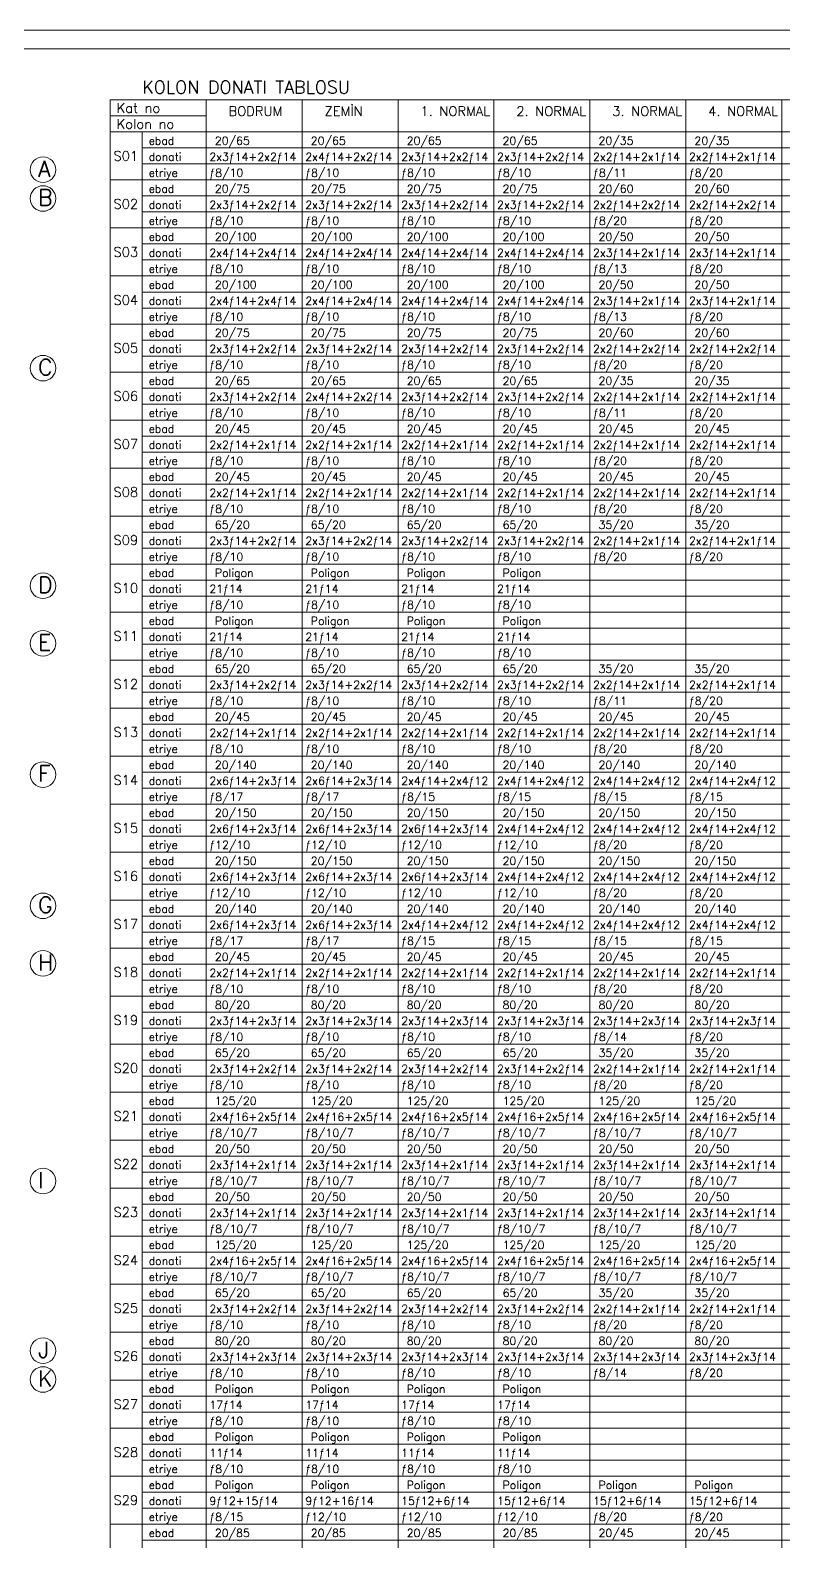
# Model space of a CAD drawing. Header units: inches. Extents: x -0.73 to 0.27, y 1.31 to 2.52.
# Drawn here: x -0.213 to 0.0227, y 2.0286 to 2.5009 of the extents above; entities that cross this region are included whole.
import ezdxf

# ---------------------------------------------------------------- set-up
doc = ezdxf.new("R2010")
doc.units = ezdxf.units.IN
doc.header["$MEASUREMENT"] = 0
for name, color, linetype, lineweight in [('PENC2', 1, 'Continuous', 0), ('PENC3', 5, 'Continuous', 0), ('PENC4', 84, 'Continuous', 0)]:
    doc.layers.add(name, color=color, linetype=linetype, lineweight=lineweight)
doc.styles.add('RomanSTA', font='RomanSTA')

msp = doc.modelspace()

# ---------------------------------------------------------------- linework, layer by layer
at = {"layer": 'PENC2', "linetype": 'Continuous'}
for p, q in [((-0.17799, 2.4641), (0.26201, 2.4641)), ((-0.17799, 2.4591), (0.26201, 2.4591)), ((-0.17799, 2.4491), (0.26201, 2.4491)), ((-0.17799, 2.4441), (0.26201, 2.4441)), ((-0.17799, 2.4341), (0.26201, 2.4341)), ((-0.17799, 2.4291), (0.26201, 2.4291)), ((-0.17799, 2.4191), (0.26201, 2.4191)), ((-0.17799, 2.4141), (0.26201, 2.4141)), ((-0.17799, 2.4041), (0.26201, 2.4041)), ((-0.17799, 2.3991), (0.26201, 2.3991)), ((-0.17799, 2.3891), (0.26201, 2.3891)), ((-0.17799, 2.3841), (0.26201, 2.3841)), ((-0.17799, 2.3741), (0.26201, 2.3741)), ((-0.17799, 2.3691), (0.26201, 2.3691)), ((-0.17799, 2.3591), (0.26201, 2.3591)), ((-0.17799, 2.3541), (0.26201, 2.3541)), ((-0.17799, 2.3441), (0.26201, 2.3441)), ((-0.17799, 2.3391), (0.26201, 2.3391)), ((-0.17799, 2.3291), (0.26201, 2.3291)), ((-0.17799, 2.3241), (0.26201, 2.3241)), ((-0.17799, 2.3141), (0.26201, 2.3141)), ((-0.17799, 2.3091), (0.26201, 2.3091)), ((-0.17799, 2.2991), (0.26201, 2.2991)), ((-0.17799, 2.2941), (0.26201, 2.2941)), ((-0.17799, 2.2841), (0.26201, 2.2841)), ((-0.17799, 2.2791), (0.26201, 2.2791)), ((-0.17799, 2.2691), (0.26201, 2.2691)), ((-0.17799, 2.2641), (0.26201, 2.2641)), ((-0.17799, 2.2541), (0.26201, 2.2541)), ((-0.17799, 2.2491), (0.26201, 2.2491)), ((-0.17799, 2.2391), (0.26201, 2.2391)), ((-0.17799, 2.2341), (0.26201, 2.2341)), ((-0.17799, 2.2241), (0.26201, 2.2241)), ((-0.17799, 2.2191), (0.26201, 2.2191)), ((-0.17799, 2.2091), (0.26201, 2.2091)), ((-0.17799, 2.2041), (0.26201, 2.2041)), ((-0.17799, 2.1941), (0.26201, 2.1941)), ((-0.17799, 2.1891), (0.26201, 2.1891)), ((-0.17799, 2.1791), (0.26201, 2.1791)), ((-0.17799, 2.1741), (0.26201, 2.1741)), ((-0.17799, 2.1641), (0.26201, 2.1641)), ((-0.17799, 2.1591), (0.26201, 2.1591)), ((-0.17799, 2.1491), (0.26201, 2.1491)), ((-0.17799, 2.1441), (0.26201, 2.1441)), ((-0.17799, 2.1341), (0.26201, 2.1341)), ((-0.17799, 2.1291), (0.26201, 2.1291)), ((-0.17799, 2.1191), (0.26201, 2.1191)), ((-0.17799, 2.1141), (0.26201, 2.1141)), ((-0.17799, 2.1041), (0.26201, 2.1041)), ((-0.17799, 2.0991), (0.26201, 2.0991)), ((-0.17799, 2.0891), (0.26201, 2.0891)), ((-0.17799, 2.0841), (0.26201, 2.0841)), ((-0.17799, 2.0741), (0.26201, 2.0741)), ((-0.17799, 2.0691), (0.26201, 2.0691)), ((-0.17799, 2.0591), (0.26201, 2.0591)), ((-0.17799, 2.0541), (0.26201, 2.0541)), ((-0.17799, 2.0441), (0.26201, 2.0441)), ((-0.17799, 2.0391), (0.26201, 2.0391)), ((-0.17799, 2.0291), (0.26201, 2.0291))]:
    msp.add_line(p, q, dxfattribs=at)
at = {"layer": 'PENC3'}
for points in [[(0.27324, 1.31205), (0.27324, 2.50089), (-0.68718, 2.50089), (-0.68718, 1.31205)], [(0.26746, 1.31783), (0.26746, 2.49511), (-0.6814, 2.49511), (-0.6814, 1.31783)]]:
    msp.add_lwpolyline(points, close=True, dxfattribs=at)
for centre in [(-0.20903, 2.45731), (-0.20903, 2.44831), (-0.20903, 2.39531), (-0.20903, 2.32731), (-0.20903, 2.30931), (-0.20903, 2.26831), (-0.20903, 2.22731), (-0.20903, 2.20931), (-0.20903, 2.14131), (-0.20903, 2.08831), (-0.20903, 2.07931)]:
    msp.add_circle(centre, 0.004, dxfattribs=at)
at = {"layer": 'PENC4', "linetype": 'Continuous'}
for p, q in [((-0.18799, 2.4791), (0.26201, 2.4791)), ((-0.18799, 2.4791), (-0.18799, 1.3291)), ((-0.15799, 2.4791), (-0.15799, 1.3291)), ((-0.12799, 2.4791), (-0.12799, 1.3291)), ((-0.09799, 2.4791), (-0.09799, 1.3291)), ((-0.06799, 2.4791), (-0.06799, 1.3291)), ((-0.03799, 2.4791), (-0.03799, 1.3291)), ((-0.00799, 2.4791), (-0.00799, 1.3291)), ((0.02201, 2.4791), (0.02201, 1.3291)), ((-0.18799, 2.4741), (-0.15799, 2.4741)), ((-0.18799, 2.4691), (0.26201, 2.4691)), ((-0.17799, 2.4691), (-0.17799, 1.3291)), ((-0.18799, 2.4541), (0.26201, 2.4541)), ((-0.18799, 2.4391), (0.26201, 2.4391)), ((-0.18799, 2.4241), (0.26201, 2.4241)), ((-0.18799, 2.4091), (0.26201, 2.4091)), ((-0.18799, 2.3941), (0.26201, 2.3941)), ((-0.18799, 2.3791), (0.26201, 2.3791)), ((-0.18799, 2.3641), (0.26201, 2.3641)), ((-0.18799, 2.3491), (0.26201, 2.3491)), ((-0.18799, 2.3341), (0.26201, 2.3341)), ((-0.18799, 2.3191), (0.26201, 2.3191)), ((-0.18799, 2.3041), (0.26201, 2.3041)), ((-0.18799, 2.2891), (0.26201, 2.2891)), ((-0.18799, 2.2741), (0.26201, 2.2741)), ((-0.18799, 2.2591), (0.26201, 2.2591)), ((-0.18799, 2.2441), (0.26201, 2.2441)), ((-0.18799, 2.2291), (0.26201, 2.2291)), ((-0.18799, 2.2141), (0.26201, 2.2141)), ((-0.18799, 2.1991), (0.26201, 2.1991)), ((-0.18799, 2.1841), (0.26201, 2.1841)), ((-0.18799, 2.1691), (0.26201, 2.1691)), ((-0.18799, 2.1541), (0.26201, 2.1541)), ((-0.18799, 2.1391), (0.26201, 2.1391)), ((-0.18799, 2.1241), (0.26201, 2.1241)), ((-0.18799, 2.1091), (0.26201, 2.1091)), ((-0.18799, 2.0941), (0.26201, 2.0941)), ((-0.18799, 2.0791), (0.26201, 2.0791)), ((-0.18799, 2.0641), (0.26201, 2.0641)), ((-0.18799, 2.0491), (0.26201, 2.0491)), ((-0.18799, 2.0341), (0.26201, 2.0341))]:
    msp.add_line(p, q, dxfattribs=at)

# ---------------------------------------------------------------- texts
at = {"layer": 'PENC2', "style": 'RomanSTA'}
for s, p in [('ebad', (-0.17599, 2.4651)), ('donati', (-0.17599, 2.4601)), ('etriye', (-0.17599, 2.4551)), ('ebad', (-0.17599, 2.4501)), ('donati', (-0.17599, 2.4451)), ('etriye', (-0.17599, 2.4401)), ('ebad', (-0.17599, 2.4351)), ('donati', (-0.17599, 2.4301)), ('etriye', (-0.17599, 2.4251)), ('ebad', (-0.17599, 2.4201)), ('donati', (-0.17599, 2.4151)), ('etriye', (-0.17599, 2.4101)), ('ebad', (-0.17599, 2.4051)), ('donati', (-0.17599, 2.4001)), ('etriye', (-0.17599, 2.3951)), ('ebad', (-0.17599, 2.3901)), ('donati', (-0.17599, 2.3851)), ('etriye', (-0.17599, 2.3801)), ('ebad', (-0.17599, 2.3751)), ('donati', (-0.17599, 2.3701)), ('etriye', (-0.17599, 2.3651)), ('ebad', (-0.17599, 2.3601)), ('donati', (-0.17599, 2.3551)), ('etriye', (-0.17599, 2.3501)), ('ebad', (-0.17599, 2.3451)), ('donati', (-0.17599, 2.3401)), ('etriye', (-0.17599, 2.3351)), ('ebad', (-0.17599, 2.3301)), ('donati', (-0.17599, 2.3251)), ('etriye', (-0.17599, 2.3201)), ('ebad', (-0.17599, 2.3151)), ('donati', (-0.17599, 2.3101)), ('etriye', (-0.17599, 2.3051)), ('ebad', (-0.17599, 2.3001)), ('donati', (-0.17599, 2.2951)), ('etriye', (-0.17599, 2.2901)), ('ebad', (-0.17599, 2.2851)), ('donati', (-0.17599, 2.2801)), ('etriye', (-0.17599, 2.2751)), ('ebad', (-0.17599, 2.2701)), ('donati', (-0.17599, 2.2651)), ('etriye', (-0.17599, 2.2601)), ('ebad', (-0.17599, 2.2551)), ('donati', (-0.17599, 2.2501)), ('etriye', (-0.17599, 2.2451)), ('ebad', (-0.17599, 2.2401)), ('donati', (-0.17599, 2.2351)), ('etriye', (-0.17599, 2.2301)), ('ebad', (-0.17599, 2.2251)), ('donati', (-0.17599, 2.2201)), ('etriye', (-0.17599, 2.2151)), ('ebad', (-0.17599, 2.2101)), ('donati', (-0.17599, 2.2051)), ('etriye', (-0.17599, 2.2001)), ('ebad', (-0.17599, 2.1951)), ('donati', (-0.17599, 2.1901)), ('etriye', (-0.17599, 2.1851)), ('ebad', (-0.17599, 2.1801)), ('donati', (-0.17599, 2.1751)), ('etriye', (-0.17599, 2.1701)), ('ebad', (-0.17599, 2.1651)), ('donati', (-0.17599, 2.1601)), ('etriye', (-0.17599, 2.1551)), ('ebad', (-0.17599, 2.1501)), ('donati', (-0.17599, 2.1451)), ('etriye', (-0.17599, 2.1401)), ('ebad', (-0.17599, 2.1351)), ('donati', (-0.17599, 2.1301)), ('etriye', (-0.17599, 2.1251)), ('ebad', (-0.17599, 2.1201)), ('donati', (-0.17599, 2.1151)), ('etriye', (-0.17599, 2.1101)), ('ebad', (-0.17599, 2.1051)), ('donati', (-0.17599, 2.1001)), ('etriye', (-0.17599, 2.0951)), ('ebad', (-0.17599, 2.0901)), ('donati', (-0.17599, 2.0851)), ('etriye', (-0.17599, 2.0801)), ('ebad', (-0.17599, 2.0751)), ('donati', (-0.17599, 2.0701)), ('etriye', (-0.17599, 2.0651)), ('ebad', (-0.17599, 2.0601)), ('donati', (-0.17599, 2.0551)), ('etriye', (-0.17599, 2.0501)), ('ebad', (-0.17599, 2.0451)), ('donati', (-0.17599, 2.0401)), ('etriye', (-0.17599, 2.0351)), ('ebad', (-0.17599, 2.0301))]:
    msp.add_text(s, height=0.0025, dxfattribs=at).set_placement(p)
at = {"layer": 'PENC3', "style": 'RomanSTA'}
for s, p in [(' 20/65', (-0.15699, 2.4651)), (' 20/65', (-0.12699, 2.4651)), (' 20/65', (-0.09699, 2.4651)), (' 20/65', (-0.06699, 2.4651)), (' 20/35', (-0.03699, 2.4651)), (' 20/35', (-0.00699, 2.4651)), ('2x3ƒ14+2x2ƒ14', (-0.15699, 2.4601)), ('2x4ƒ14+2x2ƒ14', (-0.12699, 2.4601)), ('2x3ƒ14+2x2ƒ14', (-0.09699, 2.4601)), ('2x3ƒ14+2x2ƒ14', (-0.06699, 2.4601)), ('2x2ƒ14+2x1ƒ14', (-0.03699, 2.4601)), ('2x2ƒ14+2x1ƒ14', (-0.00699, 2.4601)), ('ƒ8/10', (-0.15699, 2.4551)), ('ƒ8/10', (-0.12699, 2.4551)), ('ƒ8/10', (-0.09699, 2.4551)), ('ƒ8/10', (-0.06699, 2.4551)), ('ƒ8/11', (-0.03699, 2.4551)), ('ƒ8/20', (-0.00699, 2.4551)), (' 20/75', (-0.15699, 2.4501)), (' 20/75', (-0.12699, 2.4501)), (' 20/75', (-0.09699, 2.4501)), (' 20/75', (-0.06699, 2.4501)), (' 20/60', (-0.03699, 2.4501)), (' 20/60', (-0.00699, 2.4501)), ('2x3ƒ14+2x2ƒ14', (-0.15699, 2.4451)), ('2x3ƒ14+2x2ƒ14', (-0.12699, 2.4451)), ('2x3ƒ14+2x2ƒ14', (-0.09699, 2.4451)), ('2x3ƒ14+2x2ƒ14', (-0.06699, 2.4451)), ('2x2ƒ14+2x2ƒ14', (-0.03699, 2.4451)), ('2x2ƒ14+2x2ƒ14', (-0.00699, 2.4451)), ('ƒ8/10', (-0.15699, 2.4401)), ('ƒ8/10', (-0.12699, 2.4401)), ('ƒ8/10', (-0.09699, 2.4401)), ('ƒ8/10', (-0.06699, 2.4401)), ('ƒ8/20', (-0.03699, 2.4401)), ('ƒ8/20', (-0.00699, 2.4401)), (' 20/100', (-0.15699, 2.4351)), (' 20/100', (-0.12699, 2.4351)), (' 20/100', (-0.09699, 2.4351)), (' 20/100', (-0.06699, 2.4351)), (' 20/50', (-0.03699, 2.4351)), (' 20/50', (-0.00699, 2.4351)), ('2x4ƒ14+2x4ƒ14', (-0.15699, 2.4301)), ('2x4ƒ14+2x4ƒ14', (-0.12699, 2.4301)), ('2x4ƒ14+2x4ƒ14', (-0.09699, 2.4301)), ('2x4ƒ14+2x4ƒ14', (-0.06699, 2.4301)), ('2x3ƒ14+2x1ƒ14', (-0.03699, 2.4301)), ('2x3ƒ14+2x1ƒ14', (-0.00699, 2.4301)), ('ƒ8/10', (-0.15699, 2.4251)), ('ƒ8/10', (-0.12699, 2.4251)), ('ƒ8/10', (-0.09699, 2.4251)), ('ƒ8/10', (-0.06699, 2.4251)), ('ƒ8/13', (-0.03699, 2.4251)), ('ƒ8/20', (-0.00699, 2.4251)), (' 20/100', (-0.15699, 2.4201)), (' 20/100', (-0.12699, 2.4201)), (' 20/100', (-0.09699, 2.4201)), (' 20/100', (-0.06699, 2.4201)), (' 20/50', (-0.03699, 2.4201)), (' 20/50', (-0.00699, 2.4201)), ('2x4ƒ14+2x4ƒ14', (-0.15699, 2.4151)), ('2x4ƒ14+2x4ƒ14', (-0.12699, 2.4151)), ('2x4ƒ14+2x4ƒ14', (-0.09699, 2.4151)), ('2x4ƒ14+2x4ƒ14', (-0.06699, 2.4151)), ('2x3ƒ14+2x1ƒ14', (-0.03699, 2.4151)), ('2x3ƒ14+2x1ƒ14', (-0.00699, 2.4151)), ('ƒ8/10', (-0.15699, 2.4101)), ('ƒ8/10', (-0.12699, 2.4101)), ('ƒ8/10', (-0.09699, 2.4101)), ('ƒ8/10', (-0.06699, 2.4101)), ('ƒ8/13', (-0.03699, 2.4101)), ('ƒ8/20', (-0.00699, 2.4101)), (' 20/75', (-0.15699, 2.4051)), (' 20/75', (-0.12699, 2.4051)), (' 20/75', (-0.09699, 2.4051)), (' 20/75', (-0.06699, 2.4051)), (' 20/60', (-0.03699, 2.4051)), (' 20/60', (-0.00699, 2.4051)), ('2x3ƒ14+2x2ƒ14', (-0.15699, 2.4001)), ('2x3ƒ14+2x2ƒ14', (-0.12699, 2.4001)), ('2x3ƒ14+2x2ƒ14', (-0.09699, 2.4001)), ('2x3ƒ14+2x2ƒ14', (-0.06699, 2.4001)), ('2x2ƒ14+2x2ƒ14', (-0.03699, 2.4001)), ('2x2ƒ14+2x2ƒ14', (-0.00699, 2.4001)), ('ƒ8/10', (-0.15699, 2.3951)), ('ƒ8/10', (-0.12699, 2.3951)), ('ƒ8/10', (-0.09699, 2.3951)), ('ƒ8/10', (-0.06699, 2.3951)), ('ƒ8/20', (-0.03699, 2.3951)), ('ƒ8/20', (-0.00699, 2.3951)), (' 20/65', (-0.15699, 2.3901)), (' 20/65', (-0.12699, 2.3901)), (' 20/65', (-0.09699, 2.3901)), (' 20/65', (-0.06699, 2.3901)), (' 20/35', (-0.03699, 2.3901)), (' 20/35', (-0.00699, 2.3901)), ('2x3ƒ14+2x2ƒ14', (-0.15699, 2.3851)), ('2x4ƒ14+2x2ƒ14', (-0.12699, 2.3851)), ('2x3ƒ14+2x2ƒ14', (-0.09699, 2.3851)), ('2x3ƒ14+2x2ƒ14', (-0.06699, 2.3851)), ('2x2ƒ14+2x1ƒ14', (-0.03699, 2.3851)), ('2x2ƒ14+2x1ƒ14', (-0.00699, 2.3851)), ('ƒ8/10', (-0.15699, 2.3801)), ('ƒ8/10', (-0.12699, 2.3801)), ('ƒ8/10', (-0.09699, 2.3801)), ('ƒ8/10', (-0.06699, 2.3801)), ('ƒ8/11', (-0.03699, 2.3801)), ('ƒ8/20', (-0.00699, 2.3801)), (' 20/45', (-0.15699, 2.3751)), (' 20/45', (-0.12699, 2.3751)), (' 20/45', (-0.09699, 2.3751)), (' 20/45', (-0.06699, 2.3751)), (' 20/45', (-0.03699, 2.3751)), (' 20/45', (-0.00699, 2.3751)), ('2x2ƒ14+2x1ƒ14', (-0.15699, 2.3701)), ('2x2ƒ14+2x1ƒ14', (-0.12699, 2.3701)), ('2x2ƒ14+2x1ƒ14', (-0.09699, 2.3701)), ('2x2ƒ14+2x1ƒ14', (-0.06699, 2.3701)), ('2x2ƒ14+2x1ƒ14', (-0.03699, 2.3701)), ('2x2ƒ14+2x1ƒ14', (-0.00699, 2.3701)), ('ƒ8/10', (-0.15699, 2.3651)), ('ƒ8/10', (-0.12699, 2.3651)), ('ƒ8/10', (-0.09699, 2.3651)), ('ƒ8/10', (-0.06699, 2.3651)), ('ƒ8/20', (-0.03699, 2.3651)), ('ƒ8/20', (-0.00699, 2.3651)), (' 20/45', (-0.15699, 2.3601)), (' 20/45', (-0.12699, 2.3601)), (' 20/45', (-0.09699, 2.3601)), (' 20/45', (-0.06699, 2.3601)), (' 20/45', (-0.03699, 2.3601)), (' 20/45', (-0.00699, 2.3601)), ('2x2ƒ14+2x1ƒ14', (-0.15699, 2.3551)), ('2x2ƒ14+2x1ƒ14', (-0.12699, 2.3551)), ('2x2ƒ14+2x1ƒ14', (-0.09699, 2.3551)), ('2x2ƒ14+2x1ƒ14', (-0.06699, 2.3551)), ('2x2ƒ14+2x1ƒ14', (-0.03699, 2.3551)), ('2x2ƒ14+2x1ƒ14', (-0.00699, 2.3551)), ('ƒ8/10', (-0.15699, 2.3501)), ('ƒ8/10', (-0.12699, 2.3501)), ('ƒ8/10', (-0.09699, 2.3501)), ('ƒ8/10', (-0.06699, 2.3501)), ('ƒ8/20', (-0.03699, 2.3501)), ('ƒ8/20', (-0.00699, 2.3501)), (' 65/20', (-0.15699, 2.3451)), (' 65/20', (-0.12699, 2.3451)), (' 65/20', (-0.09699, 2.3451)), (' 65/20', (-0.06699, 2.3451)), (' 35/20', (-0.03699, 2.3451)), (' 35/20', (-0.00699, 2.3451)), ('2x3ƒ14+2x2ƒ14', (-0.15699, 2.3401)), ('2x3ƒ14+2x2ƒ14', (-0.12699, 2.3401)), ('2x3ƒ14+2x2ƒ14', (-0.09699, 2.3401)), ('2x3ƒ14+2x2ƒ14', (-0.06699, 2.3401)), ('2x2ƒ14+2x1ƒ14', (-0.03699, 2.3401)), ('2x2ƒ14+2x1ƒ14', (-0.00699, 2.3401)), ('ƒ8/10', (-0.15699, 2.3351)), ('ƒ8/10', (-0.12699, 2.3351)), ('ƒ8/10', (-0.09699, 2.3351)), ('ƒ8/10', (-0.06699, 2.3351)), ('ƒ8/20', (-0.03699, 2.3351)), ('ƒ8/20', (-0.00699, 2.3351)), (' Poligon', (-0.15699, 2.3301)), (' Poligon', (-0.12699, 2.3301)), (' Poligon', (-0.09699, 2.3301)), (' Poligon', (-0.06699, 2.3301)), ('21ƒ14', (-0.15699, 2.3251)), ('21ƒ14', (-0.12699, 2.3251)), ('21ƒ14', (-0.09699, 2.3251)), ('21ƒ14', (-0.06699, 2.3251)), ('ƒ8/10', (-0.15699, 2.3201)), ('ƒ8/10', (-0.12699, 2.3201)), ('ƒ8/10', (-0.09699, 2.3201)), ('ƒ8/10', (-0.06699, 2.3201)), (' Poligon', (-0.15699, 2.3151)), (' Poligon', (-0.12699, 2.3151)), (' Poligon', (-0.09699, 2.3151)), (' Poligon', (-0.06699, 2.3151)), ('21ƒ14', (-0.15699, 2.3101)), ('21ƒ14', (-0.12699, 2.3101)), ('21ƒ14', (-0.09699, 2.3101)), ('21ƒ14', (-0.06699, 2.3101)), ('ƒ8/10', (-0.15699, 2.3051)), ('ƒ8/10', (-0.12699, 2.3051)), ('ƒ8/10', (-0.09699, 2.3051)), ('ƒ8/10', (-0.06699, 2.3051)), (' 65/20', (-0.15699, 2.3001)), (' 65/20', (-0.12699, 2.3001)), (' 65/20', (-0.09699, 2.3001)), (' 65/20', (-0.06699, 2.3001)), (' 35/20', (-0.03699, 2.3001)), (' 35/20', (-0.00699, 2.3001)), ('2x3ƒ14+2x2ƒ14', (-0.15699, 2.2951)), ('2x3ƒ14+2x2ƒ14', (-0.12699, 2.2951)), ('2x3ƒ14+2x2ƒ14', (-0.09699, 2.2951)), ('2x3ƒ14+2x2ƒ14', (-0.06699, 2.2951)), ('2x2ƒ14+2x1ƒ14', (-0.03699, 2.2951)), ('2x2ƒ14+2x1ƒ14', (-0.00699, 2.2951)), ('ƒ8/10', (-0.15699, 2.2901)), ('ƒ8/10', (-0.12699, 2.2901)), ('ƒ8/10', (-0.09699, 2.2901)), ('ƒ8/10', (-0.06699, 2.2901)), ('ƒ8/11', (-0.03699, 2.2901)), ('ƒ8/20', (-0.00699, 2.2901)), (' 20/45', (-0.15699, 2.2851)), (' 20/45', (-0.12699, 2.2851)), (' 20/45', (-0.09699, 2.2851)), (' 20/45', (-0.06699, 2.2851)), (' 20/45', (-0.03699, 2.2851)), (' 20/45', (-0.00699, 2.2851)), ('2x2ƒ14+2x1ƒ14', (-0.15699, 2.2801)), ('2x2ƒ14+2x1ƒ14', (-0.12699, 2.2801)), ('2x2ƒ14+2x1ƒ14', (-0.09699, 2.2801)), ('2x2ƒ14+2x1ƒ14', (-0.06699, 2.2801)), ('2x2ƒ14+2x1ƒ14', (-0.03699, 2.2801)), ('2x2ƒ14+2x1ƒ14', (-0.00699, 2.2801)), ('ƒ8/10', (-0.15699, 2.2751)), ('ƒ8/10', (-0.12699, 2.2751)), ('ƒ8/10', (-0.09699, 2.2751)), ('ƒ8/10', (-0.06699, 2.2751)), ('ƒ8/20', (-0.03699, 2.2751)), ('ƒ8/20', (-0.00699, 2.2751)), (' 20/140', (-0.15699, 2.2701)), (' 20/140', (-0.12699, 2.2701)), (' 20/140', (-0.09699, 2.2701)), (' 20/140', (-0.06699, 2.2701)), (' 20/140', (-0.03699, 2.2701)), (' 20/140', (-0.00699, 2.2701)), ('2x6ƒ14+2x3ƒ14', (-0.15699, 2.2651)), ('2x6ƒ14+2x3ƒ14', (-0.12699, 2.2651)), ('2x4ƒ14+2x4ƒ12', (-0.09699, 2.2651)), ('2x4ƒ14+2x4ƒ12', (-0.06699, 2.2651)), ('2x4ƒ14+2x4ƒ12', (-0.03699, 2.2651)), ('2x4ƒ14+2x4ƒ12', (-0.00699, 2.2651)), ('ƒ8/17', (-0.15699, 2.2601)), ('ƒ8/17', (-0.12699, 2.2601)), ('ƒ8/15', (-0.09699, 2.2601)), ('ƒ8/15', (-0.06699, 2.2601)), ('ƒ8/15', (-0.03699, 2.2601)), ('ƒ8/15', (-0.00699, 2.2601)), (' 20/150', (-0.15699, 2.2551)), (' 20/150', (-0.12699, 2.2551)), (' 20/150', (-0.09699, 2.2551)), (' 20/150', (-0.06699, 2.2551)), (' 20/150', (-0.03699, 2.2551)), (' 20/150', (-0.00699, 2.2551)), ('2x6ƒ14+2x3ƒ14', (-0.15699, 2.2501)), ('2x6ƒ14+2x3ƒ14', (-0.12699, 2.2501)), ('2x6ƒ14+2x3ƒ14', (-0.09699, 2.2501)), ('2x4ƒ14+2x4ƒ12', (-0.06699, 2.2501)), ('2x4ƒ14+2x4ƒ12', (-0.03699, 2.2501)), ('2x4ƒ14+2x4ƒ12', (-0.00699, 2.2501)), ('ƒ12/10', (-0.15699, 2.2451)), ('ƒ12/10', (-0.12699, 2.2451)), ('ƒ12/10', (-0.09699, 2.2451)), ('ƒ12/10', (-0.06699, 2.2451)), ('ƒ8/20', (-0.03699, 2.2451)), ('ƒ8/20', (-0.00699, 2.2451)), (' 20/150', (-0.15699, 2.2401)), (' 20/150', (-0.12699, 2.2401)), (' 20/150', (-0.09699, 2.2401)), (' 20/150', (-0.06699, 2.2401)), (' 20/150', (-0.03699, 2.2401)), (' 20/150', (-0.00699, 2.2401)), ('2x6ƒ14+2x3ƒ14', (-0.15699, 2.2351)), ('2x6ƒ14+2x3ƒ14', (-0.12699, 2.2351)), ('2x6ƒ14+2x3ƒ14', (-0.09699, 2.2351)), ('2x4ƒ14+2x4ƒ12', (-0.06699, 2.2351)), ('2x4ƒ14+2x4ƒ12', (-0.03699, 2.2351)), ('2x4ƒ14+2x4ƒ12', (-0.00699, 2.2351)), ('ƒ12/10', (-0.15699, 2.2301)), ('ƒ12/10', (-0.12699, 2.2301)), ('ƒ12/10', (-0.09699, 2.2301)), ('ƒ12/10', (-0.06699, 2.2301)), ('ƒ8/20', (-0.03699, 2.2301)), ('ƒ8/20', (-0.00699, 2.2301)), (' 20/140', (-0.15699, 2.2251)), (' 20/140', (-0.12699, 2.2251)), (' 20/140', (-0.09699, 2.2251)), (' 20/140', (-0.06699, 2.2251)), (' 20/140', (-0.03699, 2.2251)), (' 20/140', (-0.00699, 2.2251)), ('2x6ƒ14+2x3ƒ14', (-0.15699, 2.2201)), ('2x6ƒ14+2x3ƒ14', (-0.12699, 2.2201)), ('2x4ƒ14+2x4ƒ12', (-0.09699, 2.2201)), ('2x4ƒ14+2x4ƒ12', (-0.06699, 2.2201)), ('2x4ƒ14+2x4ƒ12', (-0.03699, 2.2201)), ('2x4ƒ14+2x4ƒ12', (-0.00699, 2.2201)), ('ƒ8/17', (-0.15699, 2.2151)), ('ƒ8/17', (-0.12699, 2.2151)), ('ƒ8/15', (-0.09699, 2.2151)), ('ƒ8/15', (-0.06699, 2.2151)), ('ƒ8/15', (-0.03699, 2.2151)), ('ƒ8/15', (-0.00699, 2.2151)), (' 20/45', (-0.15699, 2.2101)), (' 20/45', (-0.12699, 2.2101)), (' 20/45', (-0.09699, 2.2101)), (' 20/45', (-0.06699, 2.2101)), (' 20/45', (-0.03699, 2.2101)), (' 20/45', (-0.00699, 2.2101)), ('2x2ƒ14+2x1ƒ14', (-0.15699, 2.2051)), ('2x2ƒ14+2x1ƒ14', (-0.12699, 2.2051)), ('2x2ƒ14+2x1ƒ14', (-0.09699, 2.2051)), ('2x2ƒ14+2x1ƒ14', (-0.06699, 2.2051)), ('2x2ƒ14+2x1ƒ14', (-0.03699, 2.2051)), ('2x2ƒ14+2x1ƒ14', (-0.00699, 2.2051)), ('ƒ8/10', (-0.15699, 2.2001)), ('ƒ8/10', (-0.12699, 2.2001)), ('ƒ8/10', (-0.09699, 2.2001)), ('ƒ8/10', (-0.06699, 2.2001)), ('ƒ8/20', (-0.03699, 2.2001)), ('ƒ8/20', (-0.00699, 2.2001)), (' 80/20', (-0.15699, 2.1951)), (' 80/20', (-0.12699, 2.1951)), (' 80/20', (-0.09699, 2.1951)), (' 80/20', (-0.06699, 2.1951)), (' 80/20', (-0.03699, 2.1951)), (' 80/20', (-0.00699, 2.1951)), ('2x3ƒ14+2x3ƒ14', (-0.15699, 2.1901)), ('2x3ƒ14+2x3ƒ14', (-0.12699, 2.1901)), ('2x3ƒ14+2x3ƒ14', (-0.09699, 2.1901)), ('2x3ƒ14+2x3ƒ14', (-0.06699, 2.1901)), ('2x3ƒ14+2x3ƒ14', (-0.03699, 2.1901)), ('2x3ƒ14+2x3ƒ14', (-0.00699, 2.1901)), ('ƒ8/10', (-0.15699, 2.1851)), ('ƒ8/10', (-0.12699, 2.1851)), ('ƒ8/10', (-0.09699, 2.1851)), ('ƒ8/10', (-0.06699, 2.1851)), ('ƒ8/14', (-0.03699, 2.1851)), ('ƒ8/20', (-0.00699, 2.1851)), (' 65/20', (-0.15699, 2.1801)), (' 65/20', (-0.12699, 2.1801)), (' 65/20', (-0.09699, 2.1801)), (' 65/20', (-0.06699, 2.1801)), (' 35/20', (-0.03699, 2.1801)), (' 35/20', (-0.00699, 2.1801)), ('2x3ƒ14+2x2ƒ14', (-0.15699, 2.1751)), ('2x3ƒ14+2x2ƒ14', (-0.12699, 2.1751)), ('2x3ƒ14+2x2ƒ14', (-0.09699, 2.1751)), ('2x3ƒ14+2x2ƒ14', (-0.06699, 2.1751)), ('2x2ƒ14+2x1ƒ14', (-0.03699, 2.1751)), ('2x2ƒ14+2x1ƒ14', (-0.00699, 2.1751)), ('ƒ8/10', (-0.15699, 2.1701)), ('ƒ8/10', (-0.12699, 2.1701)), ('ƒ8/10', (-0.09699, 2.1701)), ('ƒ8/10', (-0.06699, 2.1701)), ('ƒ8/20', (-0.03699, 2.1701)), ('ƒ8/20', (-0.00699, 2.1701)), (' 125/20', (-0.15699, 2.1651)), (' 125/20', (-0.12699, 2.1651)), (' 125/20', (-0.09699, 2.1651)), (' 125/20', (-0.06699, 2.1651)), (' 125/20', (-0.03699, 2.1651)), (' 125/20', (-0.00699, 2.1651)), ('2x4ƒ16+2x5ƒ14', (-0.15699, 2.1601)), ('2x4ƒ16+2x5ƒ14', (-0.12699, 2.1601)), ('2x4ƒ16+2x5ƒ14', (-0.09699, 2.1601)), ('2x4ƒ16+2x5ƒ14', (-0.06699, 2.1601)), ('2x4ƒ16+2x5ƒ14', (-0.03699, 2.1601)), ('2x4ƒ16+2x5ƒ14', (-0.00699, 2.1601)), ('ƒ8/10/7', (-0.15699, 2.1551)), ('ƒ8/10/7', (-0.12699, 2.1551)), ('ƒ8/10/7', (-0.09699, 2.1551)), ('ƒ8/10/7', (-0.06699, 2.1551)), ('ƒ8/10/7', (-0.03699, 2.1551)), ('ƒ8/10/7', (-0.00699, 2.1551)), (' 20/50', (-0.15699, 2.1501)), (' 20/50', (-0.12699, 2.1501)), (' 20/50', (-0.09699, 2.1501)), (' 20/50', (-0.06699, 2.1501)), (' 20/50', (-0.03699, 2.1501)), (' 20/50', (-0.00699, 2.1501)), ('2x3ƒ14+2x1ƒ14', (-0.15699, 2.1451)), ('2x3ƒ14+2x1ƒ14', (-0.12699, 2.1451)), ('2x3ƒ14+2x1ƒ14', (-0.09699, 2.1451)), ('2x3ƒ14+2x1ƒ14', (-0.06699, 2.1451)), ('2x3ƒ14+2x1ƒ14', (-0.03699, 2.1451)), ('2x3ƒ14+2x1ƒ14', (-0.00699, 2.1451)), ('ƒ8/10/7', (-0.15699, 2.1401)), ('ƒ8/10/7', (-0.12699, 2.1401)), ('ƒ8/10/7', (-0.09699, 2.1401)), ('ƒ8/10/7', (-0.06699, 2.1401)), ('ƒ8/10/7', (-0.03699, 2.1401)), ('ƒ8/10/7', (-0.00699, 2.1401)), (' 20/50', (-0.15699, 2.1351)), (' 20/50', (-0.12699, 2.1351)), (' 20/50', (-0.09699, 2.1351)), (' 20/50', (-0.06699, 2.1351)), (' 20/50', (-0.03699, 2.1351)), (' 20/50', (-0.00699, 2.1351)), ('2x3ƒ14+2x1ƒ14', (-0.15699, 2.1301)), ('2x3ƒ14+2x1ƒ14', (-0.12699, 2.1301)), ('2x3ƒ14+2x1ƒ14', (-0.09699, 2.1301)), ('2x3ƒ14+2x1ƒ14', (-0.06699, 2.1301)), ('2x3ƒ14+2x1ƒ14', (-0.03699, 2.1301)), ('2x3ƒ14+2x1ƒ14', (-0.00699, 2.1301)), ('ƒ8/10/7', (-0.15699, 2.1251)), ('ƒ8/10/7', (-0.12699, 2.1251)), ('ƒ8/10/7', (-0.09699, 2.1251)), ('ƒ8/10/7', (-0.06699, 2.1251)), ('ƒ8/10/7', (-0.03699, 2.1251)), ('ƒ8/10/7', (-0.00699, 2.1251)), (' 125/20', (-0.15699, 2.1201)), (' 125/20', (-0.12699, 2.1201)), (' 125/20', (-0.09699, 2.1201)), (' 125/20', (-0.06699, 2.1201)), (' 125/20', (-0.03699, 2.1201)), (' 125/20', (-0.00699, 2.1201)), ('2x4ƒ16+2x5ƒ14', (-0.15699, 2.1151)), ('2x4ƒ16+2x5ƒ14', (-0.12699, 2.1151)), ('2x4ƒ16+2x5ƒ14', (-0.09699, 2.1151)), ('2x4ƒ16+2x5ƒ14', (-0.06699, 2.1151)), ('2x4ƒ16+2x5ƒ14', (-0.03699, 2.1151)), ('2x4ƒ16+2x5ƒ14', (-0.00699, 2.1151)), ('ƒ8/10/7', (-0.15699, 2.1101)), ('ƒ8/10/7', (-0.12699, 2.1101)), ('ƒ8/10/7', (-0.09699, 2.1101)), ('ƒ8/10/7', (-0.06699, 2.1101)), ('ƒ8/10/7', (-0.03699, 2.1101)), ('ƒ8/10/7', (-0.00699, 2.1101)), (' 65/20', (-0.15699, 2.1051)), (' 65/20', (-0.12699, 2.1051)), (' 65/20', (-0.09699, 2.1051)), (' 65/20', (-0.06699, 2.1051)), (' 35/20', (-0.03699, 2.1051)), (' 35/20', (-0.00699, 2.1051)), ('2x3ƒ14+2x2ƒ14', (-0.15699, 2.1001)), ('2x3ƒ14+2x2ƒ14', (-0.12699, 2.1001)), ('2x3ƒ14+2x2ƒ14', (-0.09699, 2.1001)), ('2x3ƒ14+2x2ƒ14', (-0.06699, 2.1001)), ('2x2ƒ14+2x1ƒ14', (-0.03699, 2.1001)), ('2x2ƒ14+2x1ƒ14', (-0.00699, 2.1001)), ('ƒ8/10', (-0.15699, 2.0951)), ('ƒ8/10', (-0.12699, 2.0951)), ('ƒ8/10', (-0.09699, 2.0951)), ('ƒ8/10', (-0.06699, 2.0951)), ('ƒ8/20', (-0.03699, 2.0951)), ('ƒ8/20', (-0.00699, 2.0951)), (' 80/20', (-0.15699, 2.0901)), (' 80/20', (-0.12699, 2.0901)), (' 80/20', (-0.09699, 2.0901)), (' 80/20', (-0.06699, 2.0901)), (' 80/20', (-0.03699, 2.0901)), (' 80/20', (-0.00699, 2.0901)), ('2x3ƒ14+2x3ƒ14', (-0.15699, 2.0851)), ('2x3ƒ14+2x3ƒ14', (-0.12699, 2.0851)), ('2x3ƒ14+2x3ƒ14', (-0.09699, 2.0851)), ('2x3ƒ14+2x3ƒ14', (-0.06699, 2.0851)), ('2x3ƒ14+2x3ƒ14', (-0.03699, 2.0851)), ('2x3ƒ14+2x3ƒ14', (-0.00699, 2.0851)), ('ƒ8/10', (-0.15699, 2.0801)), ('ƒ8/10', (-0.12699, 2.0801)), ('ƒ8/10', (-0.09699, 2.0801)), ('ƒ8/10', (-0.06699, 2.0801)), ('ƒ8/14', (-0.03699, 2.0801)), ('ƒ8/20', (-0.00699, 2.0801)), (' Poligon', (-0.15699, 2.0751)), (' Poligon', (-0.12699, 2.0751)), (' Poligon', (-0.09699, 2.0751)), (' Poligon', (-0.06699, 2.0751)), ('17ƒ14', (-0.15699, 2.0701)), ('17ƒ14', (-0.12699, 2.0701)), ('17ƒ14', (-0.09699, 2.0701)), ('17ƒ14', (-0.06699, 2.0701)), ('ƒ8/10', (-0.15699, 2.0651)), ('ƒ8/10', (-0.12699, 2.0651)), ('ƒ8/10', (-0.09699, 2.0651)), ('ƒ8/10', (-0.06699, 2.0651)), (' Poligon', (-0.15699, 2.0601)), (' Poligon', (-0.12699, 2.0601)), (' Poligon', (-0.09699, 2.0601)), (' Poligon', (-0.06699, 2.0601)), ('11ƒ14', (-0.15699, 2.0551)), ('11ƒ14', (-0.12699, 2.0551)), ('11ƒ14', (-0.09699, 2.0551)), ('11ƒ14', (-0.06699, 2.0551)), ('ƒ8/10', (-0.15699, 2.0501)), ('ƒ8/10', (-0.12699, 2.0501)), ('ƒ8/10', (-0.09699, 2.0501)), ('ƒ8/10', (-0.06699, 2.0501)), (' Poligon', (-0.15699, 2.0451)), (' Poligon', (-0.12699, 2.0451)), (' Poligon', (-0.09699, 2.0451)), (' Poligon', (-0.06699, 2.0451)), (' Poligon', (-0.03699, 2.0451)), (' Poligon', (-0.00699, 2.0451)), ('9ƒ12+15ƒ14', (-0.15699, 2.0401)), ('9ƒ12+16ƒ14', (-0.12699, 2.0401)), ('15ƒ12+6ƒ14', (-0.09699, 2.0401)), ('15ƒ12+6ƒ14', (-0.06699, 2.0401)), ('15ƒ12+6ƒ14', (-0.03699, 2.0401)), ('15ƒ12+6ƒ14', (-0.00699, 2.0401)), ('ƒ8/15', (-0.15699, 2.0351)), ('ƒ12/10', (-0.12699, 2.0351)), ('ƒ12/10', (-0.09699, 2.0351)), ('ƒ12/10', (-0.06699, 2.0351)), ('ƒ8/20', (-0.03699, 2.0351)), ('ƒ8/20', (-0.00699, 2.0351)), (' 20/85', (-0.15699, 2.0301)), (' 20/85', (-0.12699, 2.0301)), (' 20/85', (-0.09699, 2.0301)), (' 20/85', (-0.06699, 2.0301)), (' 20/45', (-0.03699, 2.0301)), (' 20/45', (-0.00699, 2.0301))]:
    msp.add_text(s, height=0.0025, dxfattribs=at).set_placement(p)
at = {"layer": 'PENC4', "style": 'RomanSTA'}
for s, height, p in [('KOLON DONATI TABLOSU', 0.004, (-0.17799, 2.4811)), ('Kat no', 0.003, (-0.18599, 2.4751)), ('BODRUM', 0.003, (-0.15099, 2.4741)), ('ZEMİN', 0.003, (-0.12099, 2.4741)), ('1. NORMAL', 0.003, (-0.09099, 2.4741)), ('2. NORMAL', 0.003, (-0.06099, 2.4741)), ('3. NORMAL', 0.003, (-0.03099, 2.4741)), ('4. NORMAL', 0.003, (-0.00099, 2.4741)), ('Kolon no', 0.003, (-0.18599, 2.4701)), ('S01', 0.003, (-0.18699, 2.4601)), ('A', 0.005, (-0.21053, 2.45511)), ('B', 0.005, (-0.21053, 2.44611)), ('S02', 0.003, (-0.18699, 2.4451)), ('S03', 0.003, (-0.18699, 2.4301)), ('S04', 0.003, (-0.18699, 2.4151)), ('S05', 0.003, (-0.18699, 2.4001)), ('C', 0.005, (-0.21053, 2.39311)), ('S06', 0.003, (-0.18699, 2.3851)), ('S07', 0.003, (-0.18699, 2.3701)), ('S08', 0.003, (-0.18699, 2.3551)), ('S09', 0.003, (-0.18699, 2.3401)), ('D', 0.005, (-0.21053, 2.32511)), ('S10', 0.003, (-0.18699, 2.3251)), ('E', 0.005, (-0.21053, 2.30711)), ('S11', 0.003, (-0.18699, 2.3101)), ('S12', 0.003, (-0.18699, 2.2951)), ('S13', 0.003, (-0.18699, 2.2801)), ('F', 0.005, (-0.21053, 2.26611)), ('S14', 0.003, (-0.18699, 2.2651)), ('S15', 0.003, (-0.18699, 2.2501)), ('S16', 0.003, (-0.18699, 2.2351)), ('G', 0.005, (-0.21053, 2.22511)), ('S17', 0.003, (-0.18699, 2.2201)), ('H', 0.005, (-0.21053, 2.20711)), ('S18', 0.003, (-0.18699, 2.2051)), ('S19', 0.003, (-0.18699, 2.1901)), ('S20', 0.003, (-0.18699, 2.1751)), ('S21', 0.003, (-0.18699, 2.1601)), ('S22', 0.003, (-0.18699, 2.1451)), ('I', 0.005, (-0.21053, 2.13911)), ('S23', 0.003, (-0.18699, 2.1301)), ('S24', 0.003, (-0.18699, 2.1151)), ('S25', 0.003, (-0.18699, 2.1001)), ('J', 0.005, (-0.21053, 2.08611)), ('S26', 0.003, (-0.18699, 2.0851)), ('K', 0.005, (-0.21053, 2.07711)), ('S27', 0.003, (-0.18699, 2.0701)), ('S28', 0.003, (-0.18699, 2.0551)), ('S29', 0.003, (-0.18699, 2.0401))]:
    msp.add_text(s, height=height, dxfattribs=at).set_placement(p)

doc.saveas('drawing.dxf')
